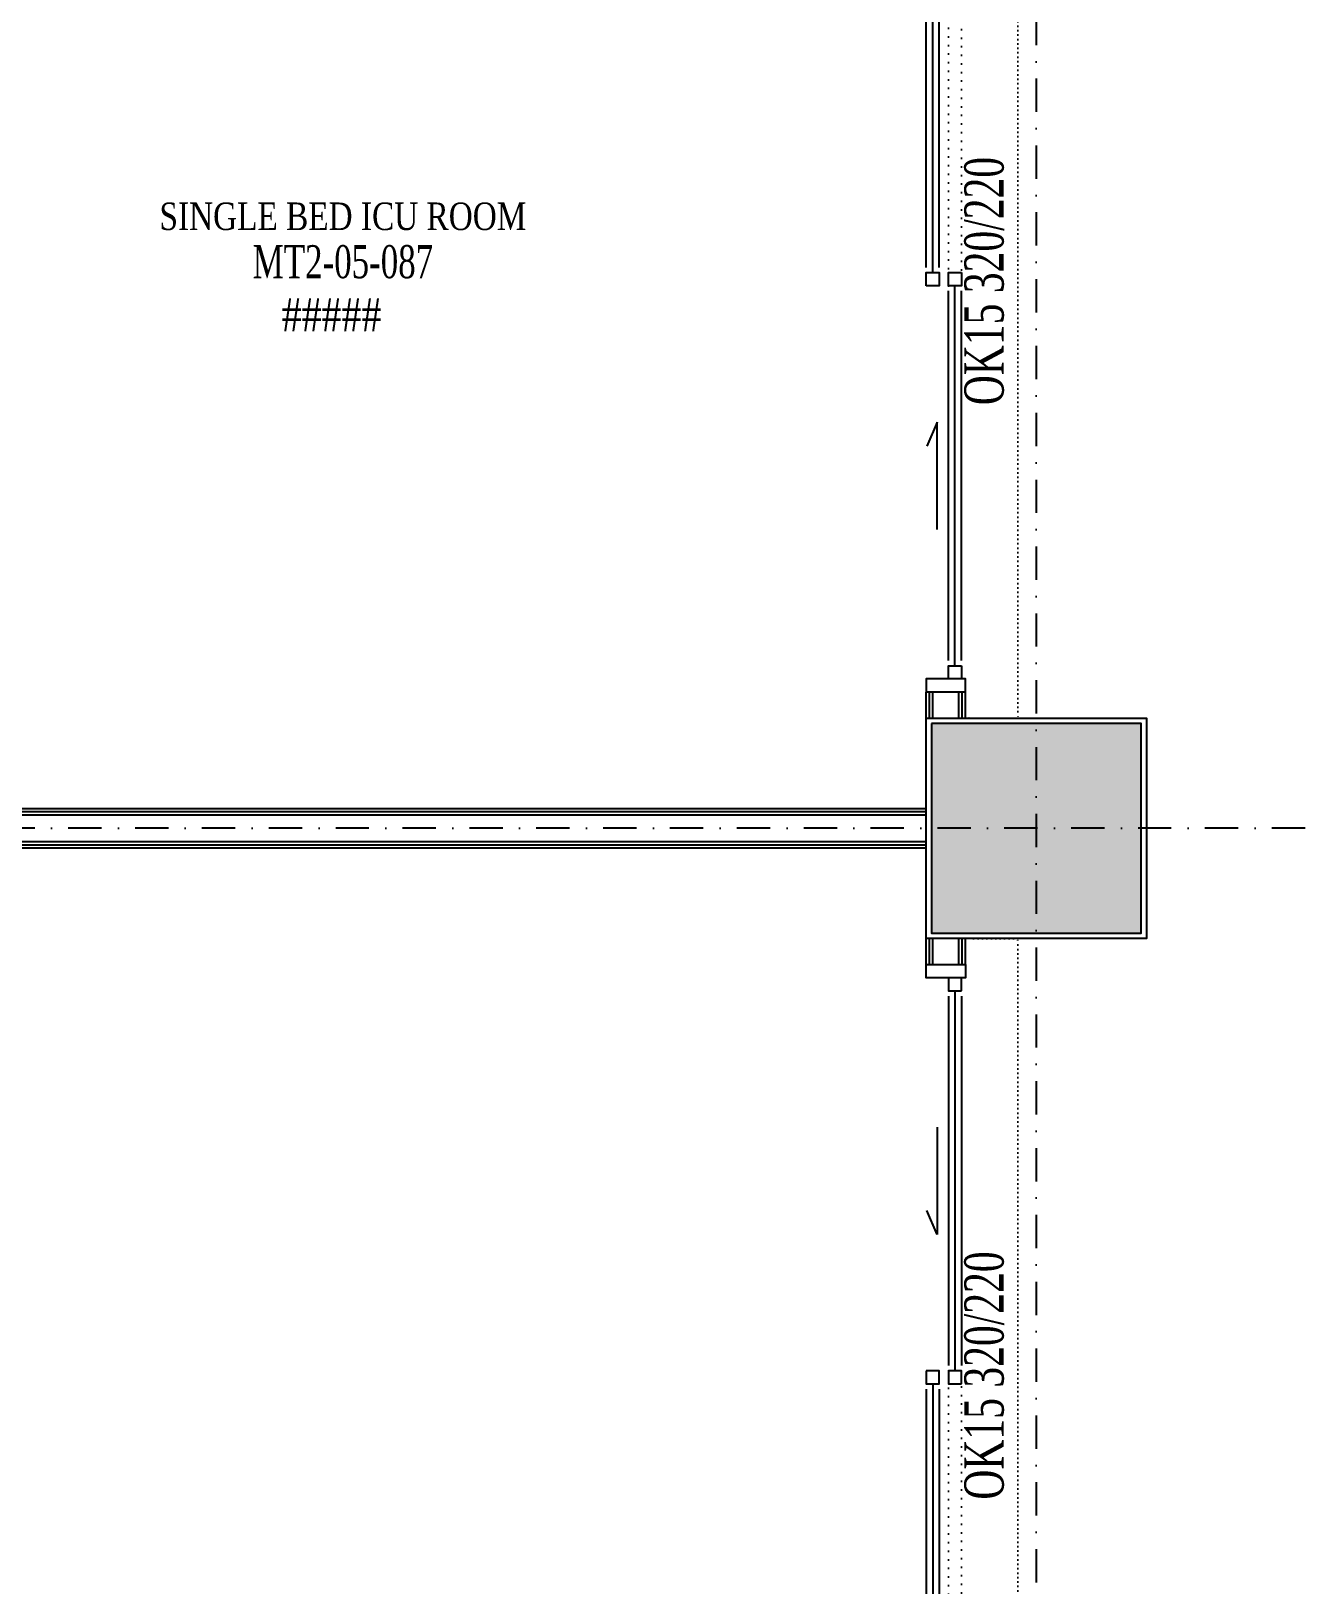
# Model space of a CAD drawing. Header units: inches. Extents: x -772 to 6765, y -813 to 4093.
# Drawn here: x 467 to 951, y 561 to 1154 of the extents above; entities that cross this region are included whole.
import ezdxf
from ezdxf.enums import TextEntityAlignment as Align

# ---------------------------------------------------------------- set-up
doc = ezdxf.new("R2010")
doc.units = ezdxf.units.IN
doc.header["$MEASUREMENT"] = 0
doc.set_wipeout_variables(frame=1)
doc.linetypes.add('DASHDOT', pattern=[25.4, 12.7, -6.35, 0, -6.35])
doc.linetypes.add('DOT2', pattern=[3.175, 0, -3.175])
for name, color, linetype in [('FHM_BEYAZ ALÇIPAN', 7, 'Continuous'), ('FHM_WAL_Siva', 30, 'Continuous'), ('H_GAP_Cam', 153, 'Continuous'), ('H_GAP_Kapi_', 120, 'Continuous'), ('H_GAP_KapiIzdusum', 8, 'DOT2'), ('H_GAP_PozKapi', 9, 'Continuous'), ('H_GAP_WipeoutKapi', 255, 'DOT2'), ('H_ROM_MahalEng', 61, 'Continuous'), ('H_ROM_MahalNumarasi', 61, 'Continuous'), ('H_STR_Aks', 250, 'DASHDOT'), ('H_STR_Betonarme', 4, 'Continuous'), ('H_STR_BetonarmeTarama', 251, 'Continuous')]:
    doc.layers.add(name, color=color, linetype=linetype)
doc.styles.add('HG', font='times.ttf')
doc.styles.add('HG_POZ', font='times.ttf')
doc.styles.add('XR_IZM_MH_PLN_04_ROM$0$HG', font='times.ttf')

# ---------------------------------------------------------------- blocks, each defined once
blk = doc.blocks.new('*U44')
at = {"layer": 'H_GAP_PozKapi', "color": 132, "style": 'HG_POZ', "width": 0.7}
blk.add_attdef('KAPIPOZ', text='', height=15, dxfattribs=at).set_placement((156.79, -22.06), align=Align.MIDDLE)
at = {"ltscale": 50}
blk.add_wipeout([(0, 3.5), (320, 3.5), (320, -18.5), (0, -18.5)], dxfattribs=at).dxf.layer = 'H_GAP_WipeoutKapi'
for points in [[(0, -15), (5, -15), (5, 0), (0, 0)], [(155, 0), (160, 0), (160, -5), (155, -5)], [(310, 0), (315, 0), (315, -5), (310, -5)], [(315, -15), (320, -15), (320, 0), (315, 0)], [(10, -13.5), (5, -13.5), (5, -8.5), (10, -8.5)], [(160, -13.5), (155, -13.5), (155, -8.5), (160, -8.5)]]:
    blk.add_lwpolyline(points, close=True)
at = {"layer": 'H_GAP_Cam'}
for p, q in [((162, 0), (308, 0)), ((62, -4.16), (103, -4.16)), ((103, -4.16), (93.83, -0.33)), ((160, -2.5), (310, -2.5)), ((162, -5), (308, -5)), ((10, -11), (155, -11)), ((12, -8.5), (153, -8.5)), ((12, -13.5), (153, -13.5))]:
    blk.add_line(p, q, dxfattribs=at)
at = {"layer": 'H_GAP_Kapi_', "linetype": 'DOT2', "ltscale": 0.5}
blk.add_lwpolyline([(330, -15), (330, -35), (-10, -35), (-10, -15)], dxfattribs=at)
at = {"layer": 'H_GAP_KapiIzdusum', "linetype": 'DOT2'}
blk.add_lwpolyline([(155, -8.5), (315, -8.5), (315, -13.5), (155, -13.5)], dxfattribs=at)
blk = doc.blocks.new('Not_Mahal')
at = {"color": 0, "style": 'XR_IZM_MH_PLN_04_ROM$0$HG', "width": 0.7}
blk.add_attdef('NO', text='', height=18, dxfattribs=at).set_placement((0, 22.5), align=Align.MIDDLE_CENTER)

msp = doc.modelspace()

# ---------------------------------------------------------------- hatches: boundary and pattern name
at = {"layer": 'H_STR_BetonarmeTarama'}
h = msp.add_hatch(color=256, dxfattribs=at)
h.dxf.hatch_style = 1
h.paths.add_polyline_path([(810, 890), (810, 810), (890, 810), (890, 890)])

# ---------------------------------------------------------------- linework, layer by layer
at = {"layer": 'FHM_BEYAZ ALÇIPAN'}
for p, q in [((42, 857.5), (808, 857.5)), ((808, 856.25), (42, 856.25)), ((808, 855), (42, 855)), ((42, 845), (808, 845)), ((42, 843.75), (808, 843.75)), ((42, 842.5), (808, 842.5))]:
    msp.add_line(p, q, dxfattribs=at)
for points in [[(808, 892), (808, 1658)], [(809.25, 892), (809.25, 1658)], [(810.5, 892), (810.5, 1658)], [(820.5, 892), (820.5, 1658)], [(821.75, 892), (821.75, 1658)], [(823, 892), (823, 1658)], [(808, 42), (808, 808)], [(809.25, 42), (809.25, 808)], [(810.5, 42), (810.5, 808)], [(820.5, 42), (820.5, 808)], [(821.75, 42), (821.75, 808)], [(823, 42), (823, 808)]]:
    msp.add_lwpolyline(points, dxfattribs=at)
at = {"layer": 'FHM_WAL_Siva'}
msp.add_lwpolyline([(808, 892), (892, 892), (892, 808), (808, 808)], close=True, dxfattribs=at)
at = {"layer": 'H_STR_Aks'}
for p, q in [((850, 4043.005), (850, -712.77)), ((6664.509, 850), (-659.052, 850))]:
    msp.add_line(p, q, dxfattribs=at)
at = {"layer": 'H_STR_Betonarme'}
msp.add_lwpolyline([(810, 890), (810, 810), (890, 810), (890, 890)], close=True, dxfattribs=at)

# ---------------------------------------------------------------- block references
at = {"layer": 'H_ROM_MahalNumarasi'}
ref = msp.add_blockref('Not_Mahal', (585.567, 1066.179), dxfattribs=dict(at, xscale=0.7, yscale=0.7))
ref.add_attrib('ROOMNAME', 'SINGLE BED ICU ROOM', dxfattribs={"layer": 'H_ROM_MahalEng', "height": 10.5, "style": 'HG', "width": 0.8}).set_placement((585.567, 1083.504), align=Align.MIDDLE_CENTER)
ref.add_attrib('NO', 'MT2-05-087', dxfattribs={"layer": '0', "color": 0, "height": 12.6, "style": 'HG', "width": 0.7}).set_placement((585.567, 1066.179), align=Align.MIDDLE_CENTER)
ref.add_attrib('ALAN', '#####', dxfattribs={"layer": '0', "color": 0, "height": 12.6, "style": 'HG', "width": 0.8}).set_placement((600.267, 1045.879), align=Align.MIDDLE_RIGHT)

# ---------------------------------------------------------------- next in the draw order: block references
at = {"layer": 'H_GAP_Kapi_'}
ref = msp.add_blockref('*U44', (808, 902), dxfattribs=dict(at, rotation=90))
ref.add_attrib('KAPIPOZ', 'OK15 320/220', dxfattribs={"layer": 'H_GAP_PozKapi', "color": 132, "height": 15, "rotation": 90, "style": 'HG_POZ', "width": 0.7}).set_placement((830.058, 1058.787), align=Align.MIDDLE)
ref = msp.add_blockref('*U44', (808, 798), dxfattribs=dict(at, xscale=-1, rotation=90))
ref.add_attrib('KAPIPOZ', 'OK15 320/220', dxfattribs={"layer": 'H_GAP_PozKapi', "color": 132, "height": 15, "rotation": 450, "style": 'HG_POZ', "width": 0.7}).set_placement((830.058, 641.221), align=Align.MIDDLE)

doc.saveas('drawing.dxf')
